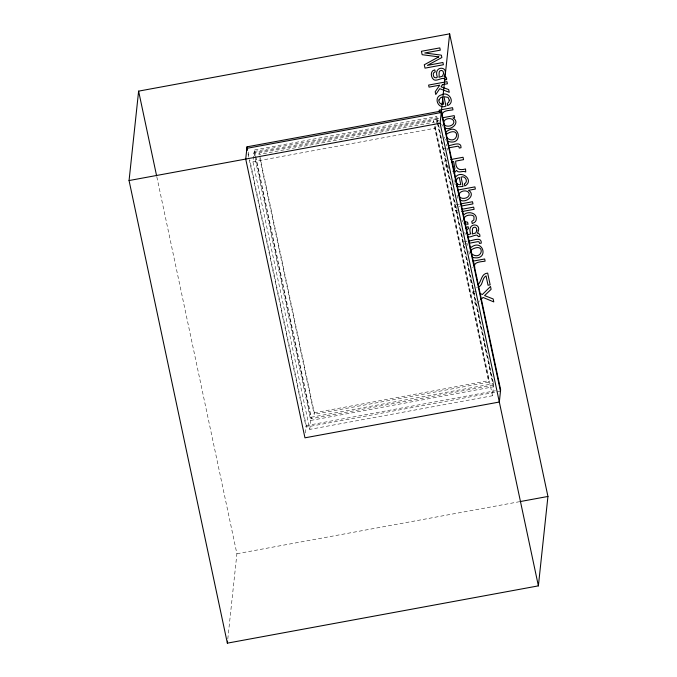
<?xml version="1.0" encoding="UTF-8"?>
<svg xmlns="http://www.w3.org/2000/svg" width="677" height="677" viewBox="0 0 677 677"><rect width="100%" height="100%" fill="white"/><g stroke="black" fill="none" stroke-linecap="round" stroke-linejoin="round"><path stroke-width="0.51" stroke-dasharray="3.38 2.54" d="M437.469 123.307L493.457 386.787L492.501 395.74L309.787 429.387L252.927 161.769L253.883 152.824L436.597 119.169L437.249 122.275M255.153 155.608L254.442 149.989L436.758 116.41L438.29 123.629M259.113 152.985L258.952 154.483L433.5 122.334L433.661 120.844L259.113 152.985L314.314 412.801L314.162 414.29L488.701 382.15L488.862 380.652L434.321 123.933M227.794 638.995L236.908 553.735L156.827 176.841M305.471 432.942L306.258 425.596L249.881 160.254M309.787 429.387L310.743 420.434L254.764 156.954M438.51 124.661L493.541 383.656L493.381 385.145L311.065 418.724L311.217 417.235L254.442 149.989M492.501 395.74L435.641 128.122L436.597 119.169M437.477 122.029L436.758 116.41M454.098 179.727L454.115 182.265M470.997 279.466L470.98 282.588L472.673 285.948M479.536 300.884L475.33 305.005L474.729 302.17L476.253 300.732M452.304 171.222L453.133 171.002M254.281 151.479L436.597 117.9M438.823 118.458L435.751 119.025L436.191 121.124L439.051 120.591M252.927 161.769L435.641 128.122M446.245 148.322L443.435 148.838L442.97 146.664M446.702 160.28L444.662 160.661L446.93 170.604L448.648 172.957M459.218 204.183L454.106 205.123L454.563 207.28L459.675 206.341M457.804 210.048L455.249 210.513L455.714 212.705L457.424 212.392M466.512 243.728L463.711 244.245L463.246 242.061L466.986 241.376L466.622 239.641M314.314 412.801L488.862 380.652M311.217 417.235L493.541 383.656M310.743 420.434L493.457 386.787M306.258 425.596L495.429 390.756M500.472 391.289L306.097 427.085L247.968 153.484M236.908 553.735L518.81 501.818M476.54 287.361L477.556 287.268M474.602 293.936L472.825 293.226L472.191 290.247L477.767 292.566M463.271 222.741L463.906 223.385M445.356 139.352L446.109 140.257M454.572 183.585L455.35 184.796M457.974 198.412L457.009 195.061M442.589 126.167L441.7 124.077M462.746 221.971L462.052 220.059M464.744 232.397L465.404 234.403M472.191 267.254L472.343 267.737M444.442 137.143L444.797 138.32M469.415 254.171L468.899 251.666A5.653 5.382 6.1 0 1 469.026 250.422M446.346 144.235L446.718 145.97M447.184 148.153L447.615 150.201M467.452 243.551L467.883 245.599M447.929 165.552L448.546 168.463M437.697 123.062L493.381 385.145M433.661 120.844L434.101 122.901M434.38 126.455L488.701 382.15M259.833 158.604L314.162 414.29M255.373 156.641L311.065 418.724M253.883 152.824L254.544 155.922M248.129 151.986L249.001 156.125"/><path stroke-width="1.02" d="M443.587 122.723C443.867 117.739 453.818 116.816 453.912 122.351C453.209 126.582 444.967 127.868 443.663 123.451M129.062 180.547L138.616 91.133L449.646 33.85L547.938 496.453L538.384 585.867L227.354 643.15L129.062 180.547L440.092 123.265L449.646 33.85M247.029 146.824L245.726 159.061L304.955 437.824L499.321 402.028L500.633 389.8L441.396 111.028L247.029 146.824L247.469 148.889M227.354 643.15L227.574 641.068M463.999 218.705C464.794 215.286 469.457 214.609 472.36 215.354A2.826 2.691 6.1 0 1 474.027 216.86L473.883 219.94L471.759 221.455L472.207 223.554L474.382 222.496A4.697 4.477 6.1 0 0 476.1 220.169C478.131 213.221 468.467 210.513 464.067 214.601M466.563 230.51L467.079 229.427L468.535 228.623L468.103 226.609L465.429 228.031M455.206 177.518C461.079 168.988 475.042 180.547 464.786 185.989L464.337 183.873C468.645 181.961 465.454 175.25 461.045 177.095L463.043 186.497L458.71 186.759L456.357 185.777M478.368 284.382C481.711 280.769 481.254 273.567 487.66 273.085L490.165 284.856L488.032 285.245L486.044 275.886C481.753 278.179 483.31 285.11 478.58 286.98M445.508 132.37C459.725 120.142 464.549 147.611 447.057 141.019M470.126 248.222C482.879 236.493 490.089 261.347 472.8 257.446M480.941 299.513L483.039 297.457L493.787 301.908L493.161 298.946L484.588 295.604L491.113 289.333L490.503 286.464L482.413 294.495L479.629 293.336M441.201 112.348L441.861 111.781M473.35 263.649L474.01 263.074M453.802 170.689L454.91 168.531L453.59 161.49L451.796 161.82M454.047 173.244L456.45 170.392C458.583 173.871 463 170.113 465.742 171.95L465.539 168.954C458.786 170.951 455.486 168.641 455.672 161.109L463.559 159.654L463.051 157.267L450.789 159.527M442.927 117.705L454.208 115.623L454.631 117.612L452.913 117.933C461.215 122.469 450.315 131.744 444.247 127.648M448.555 145.631C451.982 145.496 461.494 140.664 461.029 147.73L459.251 148.051L458.811 146.477L457.779 146.198L449.02 147.814M458.287 189.949L474.907 186.886L475.364 189.044L468.509 190.305C476.058 194.714 466.808 203.108 460.749 200.341M460.242 203.997L472.504 201.738L472.961 203.895L461.722 205.96M462.357 209.21L473.646 207.128L474.112 209.32L461.79 211.588M469.296 243.212L478.047 241.604L479.079 241.884L479.519 243.458L481.296 243.128C481.762 236.07 472.25 240.902 468.831 241.037L468.459 239.303M473.316 261.077L484.664 258.986L485.121 261.136C481.948 261.813 472.791 261.593 474.721 267.297M519.851 501.632L547.938 496.453M467.799 236.738C470.769 238.211 477.505 232.456 478.258 236.662L479.925 236.358L479.832 234.826L478.664 233.362L477.344 233.218C483.539 222.513 466.114 221.751 470.659 233.861L468.433 234.606L467.037 233.26M464.684 223.875L468.052 224.315L467.604 222.225L465.361 221.726M459.344 196.618C461.739 199.994 469.669 198.395 469.229 193.732C468.01 188.858 458.363 190.711 458.981 195.619M446.727 137.736C457.652 146.393 461.697 125.609 447.362 133.564A3.131 2.987 6.1 0 0 446.422 134.943M471.344 253.587C482.269 262.244 486.314 241.461 471.979 249.415A3.131 2.987 6.1 0 0 470.913 251.641L471.006 252.58M464.075 219.686L464.557 220.956M442.572 116.004C440.651 110.3 449.807 110.52 452.981 109.843L452.524 107.685L439.111 110.156L439.542 112.204M476.337 276.368L476.65 277.832M500.472 391.289L441.243 112.526L246.868 148.322L247.308 150.387M440.092 123.265L538.384 585.867M138.616 91.133L156.607 175.808M446.642 78.811L446.617 79.615L444.958 79.92C444.01 75.519 436.97 82.019 433.762 79.683C430.623 77.406 430.013 70.493 434.803 69.866L435.235 71.88C432.578 72.371 432.925 75.816 434.329 77.406L436.166 77.88L437.359 77.119C432.815 65.009 450.239 65.771 444.044 76.476L446.118 77.161L446.642 78.811M449.333 100.264L448.639 102.354L447.252 103.463L447.7 105.578C455.799 102.244 448.606 90.71 441.489 94.848C432.95 96.963 438.104 109.869 445.957 106.086L443.96 96.684L448.081 97.395L449.333 100.264M438.958 99.942C438.357 102.659 441.116 104.842 443.697 104.199L442.183 97.073L440.668 97.666L438.958 99.942M456.044 180.361C455.443 183.078 458.202 185.261 460.783 184.609L459.268 177.484L457.754 178.076L456.044 180.361M443.579 73.463L442.479 76.188L438.975 77.296C439.678 74.969 437.689 70.078 441.802 70.416L443.156 71.466L443.579 73.463M476.887 230.197L475.787 232.93L472.275 234.039C472.978 231.712 470.989 226.82 475.102 227.15L476.456 228.208L476.887 230.197M442.403 84.684L441.057 86.808L448.665 89.559L449.257 92.317L439.762 88.679L435.785 94.509L435.201 91.759L439.72 85.175L429.04 87.138L428.6 85.074L446.998 81.68L447.438 83.753L442.403 84.684M438.772 56.885L424.284 64.764L425.004 68.14L443.401 64.755L442.919 62.487L427.415 65.398L441.861 57.52L441.362 55.159L424.775 52.967L440.295 50.166L439.813 47.898L421.424 51.283L422.143 54.693L438.772 56.885"/></g></svg>
